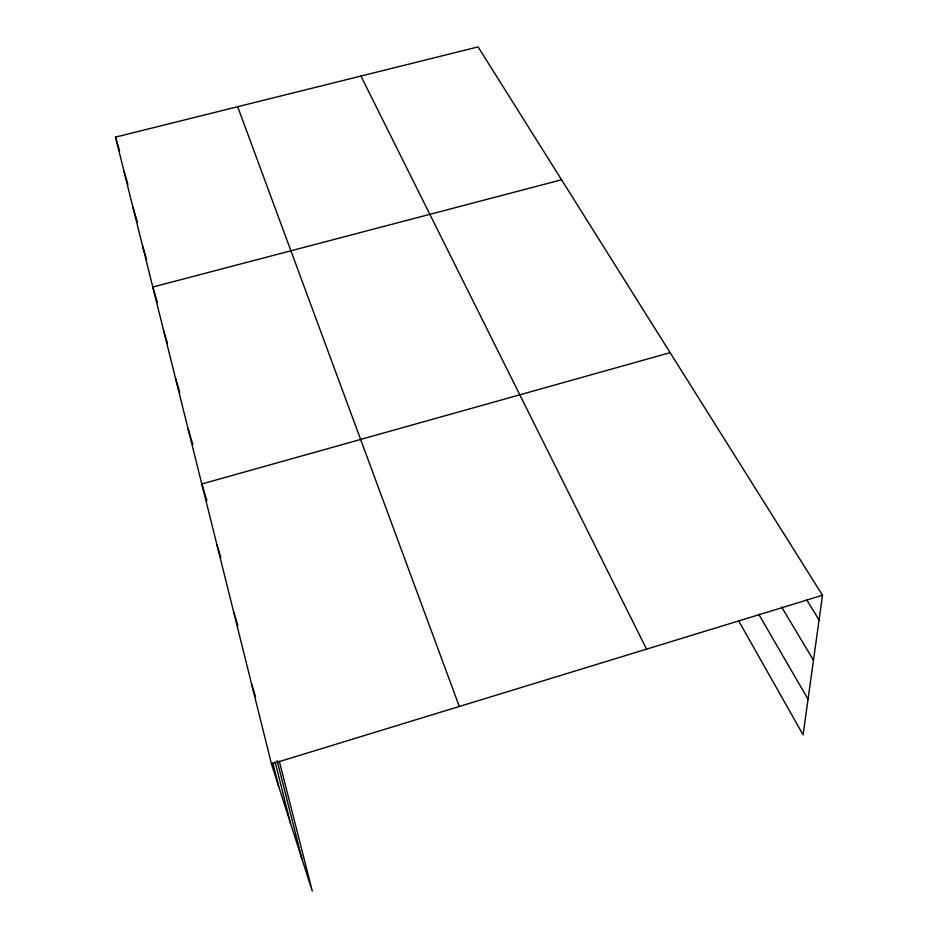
<?xml version="1.0" encoding="UTF-8"?>
<svg xmlns="http://www.w3.org/2000/svg" width="938" height="938" viewBox="0 0 938 938"><rect width="100%" height="100%" fill="white"/><g stroke="black" fill="none" stroke-linecap="round" stroke-linejoin="round"><path stroke-width="1.41" d="M279.313 761.187L312.272 891.1L271.481 763.989L115.491 137.124L478.099 46.9L822.509 595.267L803.104 734.876L738.663 620.886M271.481 763.989L822.509 595.267M670.142 352.665L201.799 483.985L206.923 500.658M561.545 179.779L152.8 287.04L157.314 302.106M806.797 600.027L819.073 619.948M781.659 607.038L813.469 660.282M758.666 614.167L808.052 699.279M360.931 76.048L646.552 649.143M237.677 106.721L459.292 706.478M251.654 684.33L255.511 696.535M233.574 611.682L237.877 625.423M217.018 545.142L220.876 557.606M188.163 429.17L192.818 444.448M175.523 378.354L179.709 392.201M163.763 331.091L167.492 343.496M132.962 207.321L137.37 222.13M142.553 245.873L146.609 259.463M115.491 137.124L119.642 151.147M123.957 171.138L127.908 184.481M277.097 760.542L301.919 858.821M275.069 761.82L290.534 823.353M272.724 762.524L278.727 786.56"/></g></svg>
